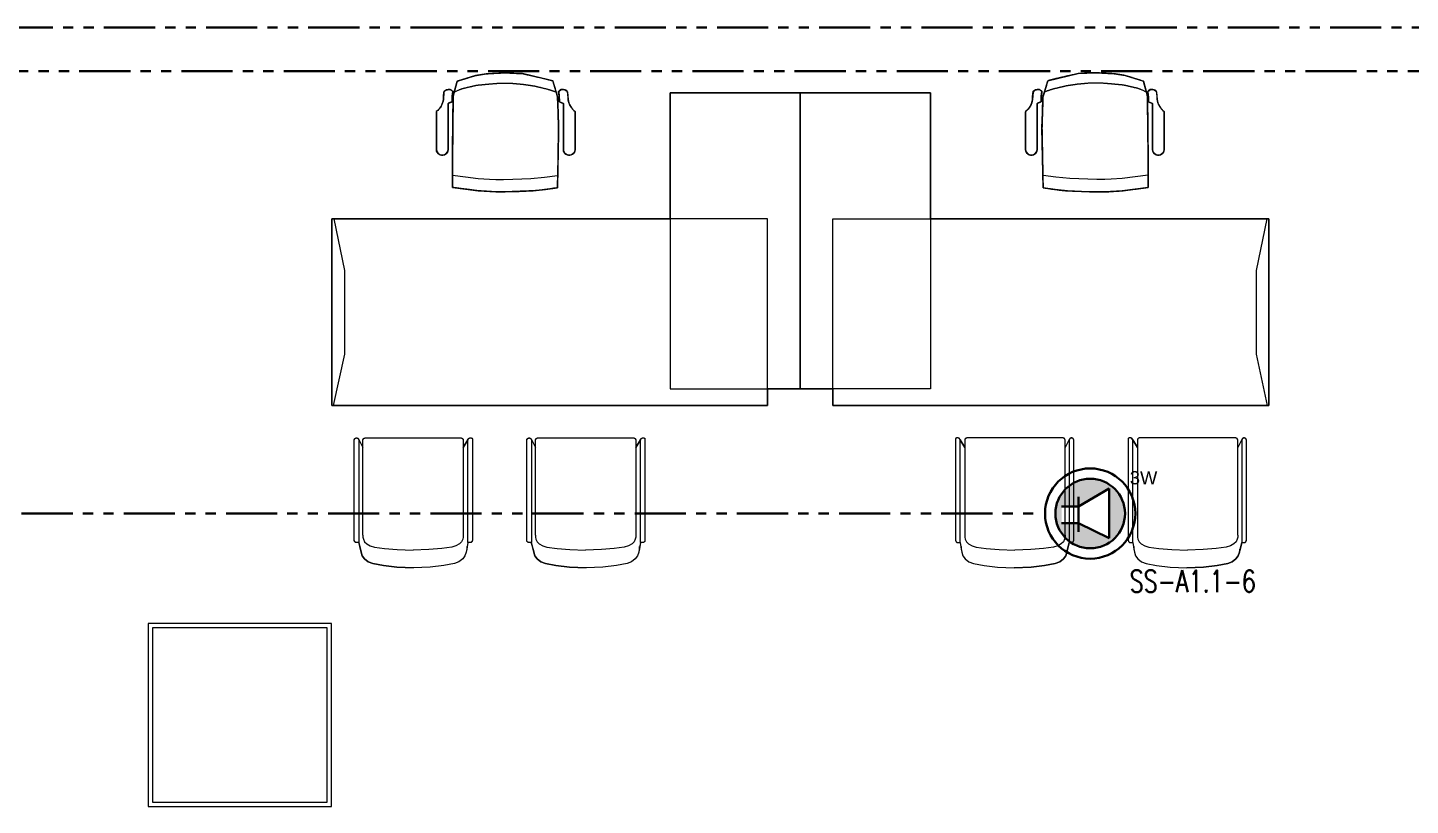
# Model space of a CAD drawing. Extents: x -1299 to 23780, y -3010 to 8106.
# Drawn here: x 2525 to 3159, y 2364 to 2721 of the extents above; entities that cross this region are included whole.
import ezdxf

# ---------------------------------------------------------------- set-up
doc = ezdxf.new("R2010")
doc.units = 0
doc.header["$LTSCALE"] = 25
doc.header["$MEASUREMENT"] = 0
doc.linetypes.add('PHANTOM2', pattern=[1.25, 0.625, -0.125, 0.125, -0.125, 0.125, -0.125])
doc.layers.get('0').update_dxf_attribs({"color": 9, "lineweight": 9})
for name, color, linetype, lineweight in [('01', 9, 'Continuous', 9), ('05', 9, 'Continuous', 9), ('10', 9, 'Continuous', 9), ('14', 9, 'Continuous', 9), ('40', 9, 'Continuous', 9), ('E-KABLO', 7, 'Continuous', 30), ('E-MESH TAVAN', 1, 'Continuous', 30), ('E-YAZI', 7, 'Continuous', 30), ('Seslendirme', 7, 'Continuous', 30)]:
    doc.layers.add(name, color=color, linetype=linetype, lineweight=lineweight)
doc.styles.add('Arial', font='arial.ttf', dxfattribs={"height": 2.5})
doc.styles.add('ILGAZ', font='txttw.shx')

# ---------------------------------------------------------------- blocks, each defined once
blk = doc.blocks.new('Group-32-1')
for p, q in [((384804.5516, 69159.371), (384804.573, 69159.3356)), ((384804.5731, 69159.3699), (384804.573, 69159.3694)), ((384804.573, 69159.3694), (384804.573, 69159.3689)), ((384804.573, 69159.3689), (384804.573, 69158.9239)), ((384804.5732, 69159.3709), (384804.5731, 69159.3704)), ((384804.5731, 69159.3704), (384804.5731, 69159.3699)), ((384804.5733, 69159.3713), (384804.5732, 69159.3709)), ((384804.5735, 69159.3718), (384804.5733, 69159.3713)), ((384804.5736, 69159.3723), (384804.5735, 69159.3718)), ((384804.5738, 69159.3727), (384804.5736, 69159.3723)), ((384804.574, 69159.3732), (384804.5738, 69159.3727)), ((384804.5742, 69159.3736), (384804.574, 69159.3732)), ((384804.5745, 69159.374), (384804.5742, 69159.3736)), ((384804.5747, 69159.3745), (384804.5745, 69159.374)), ((384804.575, 69159.3749), (384804.5747, 69159.3745)), ((384804.5753, 69159.3752), (384804.575, 69159.3749)), ((384804.5756, 69159.3756), (384804.5753, 69159.3752)), ((384804.576, 69159.376), (384804.5756, 69159.3756)), ((384804.5763, 69159.3763), (384804.576, 69159.376)), ((384804.5767, 69159.3766), (384804.5763, 69159.3763)), ((384804.5771, 69159.3769), (384804.5767, 69159.3766)), ((384804.5775, 69159.3772), (384804.5771, 69159.3769)), ((384804.5779, 69159.3775), (384804.5775, 69159.3772)), ((384804.5783, 69159.3777), (384804.5779, 69159.3775)), ((384804.5788, 69159.3779), (384804.5783, 69159.3777)), ((384804.5792, 69159.3781), (384804.5788, 69159.3779)), ((384804.5797, 69159.3783), (384804.5792, 69159.3781)), ((384804.5801, 69159.3785), (384804.5797, 69159.3783)), ((384804.5806, 69159.3786), (384804.5801, 69159.3785)), ((384804.5811, 69159.3787), (384804.5806, 69159.3786)), ((384804.5816, 69159.3788), (384804.5811, 69159.3787)), ((384804.5821, 69159.3789), (384804.5816, 69159.3788)), ((384804.5825, 69159.3789), (384804.5821, 69159.3789)), ((384804.583, 69159.3789), (384804.5825, 69159.3789)), ((384805.023, 69159.3789), (384804.583, 69159.3789)), ((384805.0235, 69159.3789), (384805.023, 69159.3789)), ((384805.024, 69159.3789), (384805.0235, 69159.3789)), ((384805.0245, 69159.3788), (384805.024, 69159.3789)), ((384805.0249, 69159.3787), (384805.0245, 69159.3788)), ((384805.0254, 69159.3786), (384805.0249, 69159.3787)), ((384805.0259, 69159.3785), (384805.0254, 69159.3786)), ((384805.0264, 69159.3783), (384805.0259, 69159.3785)), ((384805.0268, 69159.3781), (384805.0264, 69159.3783)), ((384805.0273, 69159.3779), (384805.0268, 69159.3781)), ((384805.0277, 69159.3777), (384805.0273, 69159.3779)), ((384805.0281, 69159.3775), (384805.0277, 69159.3777)), ((384805.0285, 69159.3772), (384805.0281, 69159.3775)), ((384805.029, 69159.3769), (384805.0285, 69159.3772)), ((384805.0293, 69159.3766), (384805.029, 69159.3769)), ((384805.0297, 69159.3763), (384805.0293, 69159.3766)), ((384805.0301, 69159.376), (384805.0297, 69159.3763)), ((384805.0304, 69159.3756), (384805.0301, 69159.376)), ((384805.0307, 69159.3752), (384805.0304, 69159.3756)), ((384805.031, 69159.3749), (384805.0307, 69159.3752)), ((384805.0313, 69159.3745), (384805.031, 69159.3749)), ((384805.0316, 69159.374), (384805.0313, 69159.3745)), ((384805.0318, 69159.3736), (384805.0316, 69159.374)), ((384805.032, 69159.3732), (384805.0318, 69159.3736)), ((384805.0322, 69159.3727), (384805.032, 69159.3732)), ((384805.0324, 69159.3723), (384805.0322, 69159.3727)), ((384805.0326, 69159.3718), (384805.0324, 69159.3723)), ((384805.0327, 69159.3713), (384805.0326, 69159.3718)), ((384805.0328, 69159.3709), (384805.0327, 69159.3713)), ((384805.0329, 69159.3704), (384805.0328, 69159.3709)), ((384805.0329, 69159.3699), (384805.0329, 69159.3704)), ((384805.033, 69159.3694), (384805.0329, 69159.3699)), ((384805.0521, 69159.3725), (384805.033, 69159.3345)), ((384805.033, 69159.3689), (384805.033, 69159.3694)), ((384805.033, 69158.9322), (384805.033, 69159.3689)), ((384805.033, 69158.9322), (384805.033, 69158.9322)), ((384804.5516, 69158.8992), (384804.558, 69158.8616)), ((384805.0524, 69158.8992), (384805.0423, 69158.8616))]:
    blk.add_line(p, q)
at = {"flags": 128}
for points in [[(384804.5309, 69158.9092), (384804.5309, 69158.9087), (384804.531, 69158.9082), (384804.531, 69158.9077), (384804.5311, 69158.9072), (384804.5312, 69158.9068), (384804.5314, 69158.9063), (384804.5315, 69158.9058), (384804.5317, 69158.9054), (384804.5319, 69158.9049), (384804.5321, 69158.9045), (384804.5324, 69158.904), (384804.5326, 69158.9036), (384804.5329, 69158.9032), (384804.5332, 69158.9028), (384804.5335, 69158.9025), (384804.5339, 69158.9021), (384804.5342, 69158.9018), (384804.5346, 69158.9015), (384804.535, 69158.9012), (384804.5354, 69158.9009), (384804.5358, 69158.9006), (384804.5362, 69158.9004), (384804.5367, 69158.9001), (384804.5371, 69158.8999), (384804.5376, 69158.8998), (384804.538, 69158.8996), (384804.5385, 69158.8995), (384804.539, 69158.8994), (384804.5395, 69158.8993), (384804.54, 69158.8992), (384804.5404, 69158.8992), (384804.5409, 69158.8992), (384804.5516, 69158.8992), (384804.5516, 69159.3689), (384804.5516, 69159.3694), (384804.5516, 69159.3699), (384804.5515, 69159.3704), (384804.5515, 69159.3709), (384804.5513, 69159.3713), (384804.5512, 69159.3718), (384804.5511, 69159.3723), (384804.5509, 69159.3727), (384804.5507, 69159.3732), (384804.5505, 69159.3736), (384804.5502, 69159.374), (384804.55, 69159.3745), (384804.5497, 69159.3749), (384804.5494, 69159.3752), (384804.5491, 69159.3756), (384804.5487, 69159.376), (384804.5484, 69159.3763), (384804.548, 69159.3766), (384804.5476, 69159.3769), (384804.5472, 69159.3772), (384804.5468, 69159.3775), (384804.5464, 69159.3777), (384804.5459, 69159.3779), (384804.5455, 69159.3781), (384804.545, 69159.3783), (384804.5445, 69159.3785), (384804.5441, 69159.3786), (384804.5436, 69159.3787), (384804.5431, 69159.3788), (384804.5426, 69159.3789), (384804.5421, 69159.3789), (384804.5416, 69159.3789), (384804.5359, 69159.3789), (384804.5357, 69159.3789), (384804.5354, 69159.3789), (384804.5352, 69159.3788), (384804.535, 69159.3788), (384804.5347, 69159.3788), (384804.5345, 69159.3787), (384804.5343, 69159.3786), (384804.534, 69159.3785), (384804.5338, 69159.3784), (384804.5336, 69159.3783), (384804.5334, 69159.3782), (384804.5332, 69159.3781), (384804.533, 69159.3779), (384804.5328, 69159.3778), (384804.5326, 69159.3776), (384804.5324, 69159.3774), (384804.5322, 69159.3773), (384804.5321, 69159.3771), (384804.5319, 69159.3769), (384804.5318, 69159.3767), (384804.5316, 69159.3765), (384804.5315, 69159.3763), (384804.5314, 69159.376), (384804.5313, 69159.3758), (384804.5312, 69159.3756), (384804.5312, 69159.3754), (384804.5311, 69159.3751), (384804.531, 69159.3749), (384804.531, 69159.3746), (384804.531, 69159.3744), (384804.5309, 69159.3741), (384804.5309, 69159.3739), (384804.5309, 69158.9092)], [(384805.0521, 69158.8992), (384805.0628, 69158.8992), (384805.0633, 69158.8992), (384805.0638, 69158.8992), (384805.0642, 69158.8993), (384805.0647, 69158.8994), (384805.0652, 69158.8995), (384805.0657, 69158.8996), (384805.0661, 69158.8998), (384805.0666, 69158.8999), (384805.0671, 69158.9001), (384805.0675, 69158.9004), (384805.0679, 69158.9006), (384805.0683, 69158.9009), (384805.0687, 69158.9012), (384805.0691, 69158.9015), (384805.0695, 69158.9018), (384805.0698, 69158.9021), (384805.0702, 69158.9025), (384805.0705, 69158.9028), (384805.0708, 69158.9032), (384805.0711, 69158.9036), (384805.0714, 69158.904), (384805.0716, 69158.9045), (384805.0718, 69158.9049), (384805.072, 69158.9054), (384805.0722, 69158.9058), (384805.0723, 69158.9063), (384805.0725, 69158.9068), (384805.0726, 69158.9072), (384805.0727, 69158.9077), (384805.0727, 69158.9082), (384805.0728, 69158.9087), (384805.0728, 69158.9092), (384805.0728, 69159.3689), (384805.0728, 69159.3694), (384805.0727, 69159.3699), (384805.0727, 69159.3704), (384805.0726, 69159.3709), (384805.0725, 69159.3713), (384805.0723, 69159.3718), (384805.0722, 69159.3723), (384805.072, 69159.3727), (384805.0718, 69159.3732), (384805.0716, 69159.3736), (384805.0714, 69159.374), (384805.0711, 69159.3745), (384805.0708, 69159.3749), (384805.0705, 69159.3752), (384805.0702, 69159.3756), (384805.0698, 69159.376), (384805.0695, 69159.3763), (384805.0691, 69159.3766), (384805.0687, 69159.3769), (384805.0683, 69159.3772), (384805.0679, 69159.3775), (384805.0675, 69159.3777), (384805.0671, 69159.3779), (384805.0666, 69159.3781), (384805.0661, 69159.3783), (384805.0657, 69159.3785), (384805.0652, 69159.3786), (384805.0647, 69159.3787), (384805.0642, 69159.3788), (384805.0638, 69159.3789), (384805.0633, 69159.3789), (384805.0628, 69159.3789), (384805.0621, 69159.3789), (384805.0616, 69159.3789), (384805.0611, 69159.3789), (384805.0606, 69159.3788), (384805.0601, 69159.3787), (384805.0596, 69159.3786), (384805.0592, 69159.3785), (384805.0587, 69159.3783), (384805.0582, 69159.3781), (384805.0578, 69159.3779), (384805.0574, 69159.3777), (384805.0569, 69159.3775), (384805.0565, 69159.3772), (384805.0561, 69159.3769), (384805.0557, 69159.3766), (384805.0554, 69159.3763), (384805.055, 69159.376), (384805.0547, 69159.3756), (384805.0543, 69159.3752), (384805.054, 69159.3749), (384805.0538, 69159.3745), (384805.0535, 69159.374), (384805.0533, 69159.3736), (384805.053, 69159.3732), (384805.0528, 69159.3727), (384805.0527, 69159.3723), (384805.0525, 69159.3718), (384805.0524, 69159.3713), (384805.0523, 69159.3709), (384805.0522, 69159.3704), (384805.0521, 69159.3699), (384805.0521, 69159.3694), (384805.0521, 69159.3689), (384805.0521, 69158.8992)]]:
    blk.add_lwpolyline(points, close=True, dxfattribs=at)
for points in [[(384804.5309, 69158.9092, 0.414214), (384804.5409, 69158.8992), (384804.5516, 69158.8992), (384804.5516, 69159.3689, 0.414214), (384804.5416, 69159.3789), (384804.5359, 69159.3789, 0.414214), (384804.5309, 69159.3739)], [(384805.0521, 69158.8992), (384805.0628, 69158.8992, 0.414214), (384805.0728, 69158.9092), (384805.0728, 69159.3689, 0.414214), (384805.0628, 69159.3789), (384805.0621, 69159.3789, 0.414214), (384805.0521, 69159.3689)]]:
    blk.add_lwpolyline(points, format="xyb", close=True, dxfattribs=at)
blk.add_lwpolyline([(384805.033, 69158.9322), (384805.033, 69159.3689, 0.414214), (384805.023, 69159.3789), (384804.583, 69159.3789, 0.414214), (384804.573, 69159.3689), (384804.573, 69158.9239), (384804.5738, 69158.9202)], format="xyb", dxfattribs=at)
for points in [[(384804.573, 69158.9322), (384804.573, 69158.9239), (384804.5752, 69158.9142), (384804.5804, 69158.903), (384804.5903, 69158.8926), (384804.6064, 69158.8839), (384804.6258, 69158.8783), (384804.6716, 69158.8721), (384804.7307, 69158.8665), (384804.803, 69158.8644)], [(384805.033, 69158.9322), (384805.033, 69158.9239), (384805.0308, 69158.9142), (384805.0256, 69158.903), (384805.0157, 69158.8926), (384804.9996, 69158.8839), (384804.9803, 69158.8783), (384804.9344, 69158.8721), (384804.8753, 69158.8665), (384804.803, 69158.8644)], [(384804.5569, 69158.8806), (384804.5569, 69158.8686), (384804.5592, 69158.8546), (384804.5647, 69158.8386), (384804.5752, 69158.8236), (384804.5922, 69158.8111), (384804.6127, 69158.8031), (384804.6612, 69158.7941), (384804.7237, 69158.7861), (384804.8002, 69158.7831)], [(384805.0434, 69158.8658), (384805.0434, 69158.8686), (384805.0412, 69158.8546), (384805.0357, 69158.8386), (384805.0252, 69158.8236), (384805.0082, 69158.8111), (384804.9877, 69158.8031), (384804.9392, 69158.7941), (384804.8767, 69158.7861), (384804.8002, 69158.7831)]]:
    blk.add_lwpolyline(points, dxfattribs=at)
at = {"layer": '40'}
blk.add_lwpolyline([(384805.023, 69159.3789), (384804.583, 69159.3789, 0.414214), (384804.573, 69159.3689), (384804.573, 69159.3366), (384804.573, 69159.3356), (384804.5516, 69159.371), (384804.551, 69159.3725, 0.309775), (384804.5416, 69159.3789), (384804.5359, 69159.3789, 0.413784), (384804.5309, 69159.3739), (384804.5309, 69158.9092, 0.414214), (384804.5409, 69158.8992), (384804.5516, 69158.8992), (384804.5569, 69158.8686), (384804.5592, 69158.8546), (384804.5647, 69158.8386), (384804.5752, 69158.8236), (384804.5922, 69158.8111), (384804.6127, 69158.8031), (384804.6612, 69158.7941), (384804.7237, 69158.7861), (384804.8002, 69158.7831), (384804.8384, 69158.7846), (384804.8767, 69158.7861), (384804.9392, 69158.7941), (384804.9877, 69158.8031), (384805.0082, 69158.8111), (384805.0252, 69158.8236), (384805.0357, 69158.8386), (384805.0412, 69158.8546), (384805.0473, 69158.8804), (384805.0524, 69158.8992), (384805.0628, 69158.8992, 0.414214), (384805.0728, 69158.9092), (384805.0728, 69159.3689, 0.781144), (384805.0521, 69159.3725), (384805.033, 69159.3345), (384805.033, 69159.3689, 0.407263), (384805.0232, 69159.3789)], format="xyb", close=True, dxfattribs=at)
blk = doc.blocks.new('Group-258-1')
at = {"linetype": 'Continuous'}
for p, q in [((384800.0983, 69164.505), (384800.0936, 69164.5084)), ((384800.71, 69164.505), (384800.7146, 69164.5084)), ((384800.2257, 69164.3995), (384800.1668, 69164.4084)), ((384800.2892, 69164.3936), (384800.2257, 69164.3995)), ((384800.3717, 69164.3904), (384800.2892, 69164.3936)), ((384800.4137, 69164.389), (384800.3717, 69164.3904)), ((384800.4502, 69164.389), (384800.4137, 69164.389)), ((384800.4792, 69164.3908), (384800.4502, 69164.389)), ((384800.5299, 69164.394), (384800.4792, 69164.3908)), ((384800.5895, 69164.4019), (384800.5299, 69164.394)), ((384800.6491, 69164.4097), (384800.5895, 69164.4019))]:
    blk.add_line(p, q, dxfattribs=at)
at = {"linetype": 'Continuous', "flags": 128}
for points in [[(384800.0862, 69164.6997), (384800.0862, 69164.6409), (384800.0862, 69164.6409)], [(384800.722, 69164.6997), (384800.722, 69164.6409), (384800.722, 69164.6409)], [(384800.0862, 69164.6409), (384800.0862, 69164.5259), (384800.0862, 69164.6409)], [(384800.1395, 69164.5259), (384800.1395, 69164.6409), (384800.1395, 69164.6409)], [(384800.6687, 69164.5259), (384800.6687, 69164.6409), (384800.6687, 69164.6409)], [(384800.722, 69164.6409), (384800.722, 69164.5259), (384800.722, 69164.6409)], [(384800.0862, 69164.5259), (384800.0862, 69164.5259), (384800.087, 69164.52)], [(384800.0862, 69164.5259), (384800.087, 69164.52), (384800.087, 69164.52)], [(384800.087, 69164.52), (384800.087, 69164.52), (384800.0892, 69164.5143)], [(384800.087, 69164.52), (384800.0892, 69164.5143), (384800.0892, 69164.5143)], [(384800.0892, 69164.5143), (384800.0892, 69164.5143), (384800.0929, 69164.5094)], [(384800.0892, 69164.5143), (384800.0936, 69164.5084), (384800.0929, 69164.5094)], [(384800.0977, 69164.5054), (384800.0977, 69164.5054), (384800.1034, 69164.5026)], [(384800.0977, 69164.5054), (384800.1034, 69164.5026), (384800.1034, 69164.5026)], [(384800.1034, 69164.5026), (384800.1034, 69164.5026), (384800.1096, 69164.5011)], [(384800.1034, 69164.5026), (384800.1096, 69164.5011), (384800.1096, 69164.5011)], [(384800.1096, 69164.5011), (384800.1096, 69164.5011), (384800.1161, 69164.5011)], [(384800.1096, 69164.5011), (384800.1161, 69164.5011), (384800.1161, 69164.5011)], [(384800.1161, 69164.5011), (384800.1161, 69164.5011), (384800.1223, 69164.5026)], [(384800.1161, 69164.5011), (384800.1223, 69164.5026), (384800.1223, 69164.5026)], [(384800.1223, 69164.5026), (384800.1223, 69164.5026), (384800.128, 69164.5054)], [(384800.1223, 69164.5026), (384800.128, 69164.5054), (384800.128, 69164.5054)], [(384800.128, 69164.5054), (384800.128, 69164.5054), (384800.1328, 69164.5094)], [(384800.128, 69164.5054), (384800.1328, 69164.5094), (384800.1328, 69164.5094)], [(384800.1328, 69164.5094), (384800.1328, 69164.5094), (384800.1365, 69164.5143)], [(384800.1328, 69164.5094), (384800.1365, 69164.5143), (384800.1365, 69164.5143)], [(384800.1365, 69164.5143), (384800.1365, 69164.5143), (384800.1387, 69164.52)], [(384800.1365, 69164.5143), (384800.1387, 69164.52), (384800.1387, 69164.52)], [(384800.1387, 69164.52), (384800.1387, 69164.52), (384800.1395, 69164.5259)], [(384800.1387, 69164.52), (384800.1395, 69164.5259), (384800.1395, 69164.5259)], [(384800.6695, 69164.52), (384800.6695, 69164.52), (384800.6687, 69164.5259)], [(384800.6695, 69164.52), (384800.6687, 69164.5259), (384800.6687, 69164.5259)], [(384800.6718, 69164.5143), (384800.6718, 69164.5143), (384800.6695, 69164.52)], [(384800.6718, 69164.5143), (384800.6695, 69164.52), (384800.6695, 69164.52)], [(384800.6754, 69164.5094), (384800.6754, 69164.5094), (384800.6718, 69164.5143)], [(384800.6754, 69164.5094), (384800.6718, 69164.5143), (384800.6718, 69164.5143)], [(384800.6802, 69164.5054), (384800.6802, 69164.5054), (384800.6754, 69164.5094)], [(384800.6802, 69164.5054), (384800.6754, 69164.5094), (384800.6754, 69164.5094)], [(384800.6859, 69164.5026), (384800.6859, 69164.5026), (384800.6802, 69164.5054)], [(384800.6859, 69164.5026), (384800.6802, 69164.5054), (384800.6802, 69164.5054)], [(384800.6922, 69164.5011), (384800.6922, 69164.5011), (384800.6859, 69164.5026)], [(384800.6922, 69164.5011), (384800.6859, 69164.5026), (384800.6859, 69164.5026)], [(384800.6986, 69164.5011), (384800.6986, 69164.5011), (384800.6922, 69164.5011)], [(384800.6986, 69164.5011), (384800.6922, 69164.5011), (384800.6922, 69164.5011)], [(384800.7048, 69164.5026), (384800.7048, 69164.5026), (384800.6986, 69164.5011)], [(384800.7048, 69164.5026), (384800.6986, 69164.5011), (384800.6986, 69164.5011)], [(384800.7105, 69164.5054), (384800.7105, 69164.5054), (384800.7048, 69164.5026)], [(384800.7105, 69164.5054), (384800.7048, 69164.5026), (384800.7048, 69164.5026)], [(384800.719, 69164.5143), (384800.7146, 69164.5084), (384800.7153, 69164.5094)], [(384800.719, 69164.5143), (384800.719, 69164.5143), (384800.7153, 69164.5094)], [(384800.7213, 69164.52), (384800.7213, 69164.52), (384800.719, 69164.5143)], [(384800.7213, 69164.52), (384800.719, 69164.5143), (384800.719, 69164.5143)], [(384800.722, 69164.5259), (384800.722, 69164.5259), (384800.7213, 69164.52)], [(384800.722, 69164.5259), (384800.7213, 69164.52), (384800.7213, 69164.52)]]:
    blk.add_lwpolyline(points, close=True, dxfattribs=at)
at = {"linetype": 'Continuous'}
for points in [[(384800.4074, 69164.8792), (384800.3673, 69164.8772), (384800.3272, 69164.8751)], [(384800.4932, 69164.8746), (384800.4503, 69164.8769), (384800.4074, 69164.8792)], [(384800.1886, 69164.8426), (384800.1775, 69164.8055), (384800.1663, 69164.7685)], [(384800.2312, 69164.8536), (384800.2099, 69164.8481), (384800.1886, 69164.8426)], [(384800.2746, 69164.8191), (384800.2429, 69164.8115), (384800.2113, 69164.8039)], [(384800.3272, 69164.8751), (384800.2792, 69164.8644), (384800.2312, 69164.8536)], [(384800.3252, 69164.8264), (384800.2999, 69164.8227), (384800.2746, 69164.8191)], [(384800.3841, 69164.8318), (384800.3546, 69164.8291), (384800.3252, 69164.8264)], [(384800.4307, 69164.8318), (384800.4074, 69164.8318), (384800.3841, 69164.8318)], [(384800.4872, 69164.8271), (384800.4589, 69164.8295), (384800.4307, 69164.8318)], [(384800.5356, 69164.8225), (384800.5114, 69164.8248), (384800.4872, 69164.8271)], [(384800.5432, 69164.8666), (384800.5182, 69164.8706), (384800.4932, 69164.8746)], [(384800.5919, 69164.8096), (384800.5638, 69164.8161), (384800.5356, 69164.8225)], [(384800.6271, 69164.8405), (384800.5851, 69164.8535), (384800.5432, 69164.8666)], [(384800.6454, 69164.7717), (384800.6363, 69164.8061), (384800.6271, 69164.8405)], [(384800.0854, 69164.7011), (384800.1126, 69164.7212), (384800.1182, 69164.7571)], [(384800.1182, 69164.7571), (384800.1184, 69164.788), (384800.1261, 69164.8013), (384800.1481, 69164.8026)], [(384800.1481, 69164.8026), (384800.1523, 69164.8031), (384800.1616, 69164.7937)], [(384800.1585, 69164.7715), (384800.1583, 69164.7588), (384800.158, 69164.7461)], [(384800.1616, 69164.7937), (384800.1601, 69164.7826), (384800.1585, 69164.7715)], [(384800.1663, 69164.7685), (384800.1639, 69164.6975), (384800.1616, 69164.6266)], [(384800.2113, 69164.8039), (384800.1911, 69164.7972), (384800.1708, 69164.7905)], [(384800.637, 69164.7924), (384800.6046, 69164.8075), (384800.5919, 69164.8096)], [(384800.6491, 69164.4746), (384800.6472, 69164.6232), (384800.6454, 69164.7717)], [(384800.6601, 69164.8026), (384800.656, 69164.8031), (384800.6466, 69164.7937)], [(384800.6466, 69164.7937), (384800.6482, 69164.7826), (384800.6497, 69164.7715)], [(384800.6497, 69164.7715), (384800.65, 69164.7588), (384800.6502, 69164.7461)], [(384800.69, 69164.7571), (384800.6898, 69164.788), (384800.6822, 69164.8013), (384800.6601, 69164.8026)], [(384800.7229, 69164.7011), (384800.6957, 69164.7212), (384800.69, 69164.7571)], [(384800.158, 69164.7461), (384800.1488, 69164.7423), (384800.1395, 69164.7385)], [(384800.1395, 69164.7385), (384800.1395, 69164.6897), (384800.1395, 69164.6409)], [(384800.6502, 69164.7461), (384800.6595, 69164.7423), (384800.6687, 69164.7385)], [(384800.6687, 69164.7385), (384800.6687, 69164.6897), (384800.6687, 69164.6409)], [(384800.1616, 69164.6266), (384800.1642, 69164.4892), (384800.1668, 69164.3518)], [(384800.6491, 69164.3531), (384800.6491, 69164.4138), (384800.6491, 69164.4746)], [(384800.1668, 69164.3518), (384800.2302, 69164.3409), (384800.278, 69164.3374)], [(384800.278, 69164.3374), (384800.3427, 69164.3349), (384800.4074, 69164.3324)], [(384800.4074, 69164.3324), (384800.4288, 69164.3324), (384800.4502, 69164.3324)], [(384800.4502, 69164.3324), (384800.4901, 69164.3349), (384800.5299, 69164.3374)], [(384800.5299, 69164.3374), (384800.5895, 69164.3452), (384800.6491, 69164.3531)]]:
    blk.add_open_spline(points, degree=2, dxfattribs=at)
at = {"layer": '40'}
blk.add_lwpolyline([(384800.6491, 69164.3531), (384800.5895, 69164.3452), (384800.5299, 69164.3374), (384800.4502, 69164.3324), (384800.4074, 69164.3324), (384800.3427, 69164.3349), (384800.278, 69164.3374), (384800.2222, 69164.3433), (384800.1668, 69164.3518), (384800.1642, 69164.4892), (384800.1616, 69164.6266), (384800.1639, 69164.6975), (384800.1663, 69164.7685), (384800.1732, 69164.7913), (384800.1886, 69164.8426), (384800.3272, 69164.8751), (384800.4074, 69164.8792), (384800.4932, 69164.8746), (384800.5432, 69164.8666), (384800.6271, 69164.8405), (384800.6454, 69164.7717), (384800.6472, 69164.6232), (384800.6491, 69164.4746), (384800.6491, 69164.4097)], close=True, dxfattribs=at)
for points in [[(384800.1395, 69164.7385), (384800.158, 69164.7461), (384800.1583, 69164.7588), (384800.1585, 69164.7715), (384800.1616, 69164.7937), (384800.1481, 69164.8026, 0.293897), (384800.1206, 69164.7899), (384800.1182, 69164.7571, -0.205), (384800.0854, 69164.7011), (384800.0862, 69164.6997), (384800.0862, 69164.5259, 0.937941), (384800.1395, 69164.5259)], [(384800.6687, 69164.7385), (384800.6502, 69164.7461), (384800.65, 69164.7588), (384800.6497, 69164.7715), (384800.6466, 69164.7937), (384800.6601, 69164.8026, -0.293897), (384800.6877, 69164.7899), (384800.69, 69164.7571, 0.205), (384800.7229, 69164.7011), (384800.722, 69164.6997), (384800.722, 69164.5259, -0.937941), (384800.6687, 69164.5259)]]:
    blk.add_lwpolyline(points, format="xyb", close=True, dxfattribs=at)
blk = doc.blocks.new('Group-8-1')
for p, q in [((384791.7973, 69160.1985), (384791.7973, 69159.4172)), ((384791.7973, 69159.4172), (384792.2453, 69159.4172))]:
    blk.add_line(p, q)
blk.add_lwpolyline([(384792.395, 69160.776), (384792.395, 69159.4172), (384792.2453, 69159.4172), (384792.2453, 69159.3415), (384790.2453, 69159.3415), (384790.2453, 69160.1981), (384791.7973, 69160.1985), (384791.7973, 69160.776)], close=True)
at = {"flags": 128}
for points in [[(384792.2453, 69159.4172), (384792.395, 69159.4172), (384792.395, 69160.776), (384791.7973, 69160.776), (384791.7973, 69160.1985)], [(384790.2457, 69160.1985), (384790.2547, 69160.1985), (384790.3041, 69159.9608), (384790.3041, 69159.5776), (384790.2526, 69159.3415), (384790.2453, 69159.3415), (384790.2453, 69160.1981)]]:
    blk.add_lwpolyline(points, dxfattribs=at)
for points in [[(384792.2453, 69160.1985), (384790.2453, 69160.1985), (384790.2453, 69159.3415), (384792.2453, 69159.3415), (384792.2453, 69160.1985)], [(384792.2453, 69160.1985), (384790.2453, 69160.1985), (384790.2453, 69159.3415), (384792.2453, 69159.3415)]]:
    blk.add_lwpolyline(points, close=True, dxfattribs=at)
blk = doc.blocks.new('Group-19-11')
at = {"color": 7, "extrusion": (0, 0, -1), "zscale": -1}
for name, p in [('Group-258-1', (-384801.2026, -69165.6592)), ('Group-32-1', (-384805.1762, -69161.835)), ('Group-32-1', (-384805.968, -69161.835))]:
    blk.add_blockref(name, p, dxfattribs=at)
blk.add_blockref('Group-8-1', (-384790.2453, -69161.6485))
blk = doc.blocks.new('p-kolon_80x80')
blk.add_lwpolyline([(-40, -40), (40, -40), (40, 40), (-40, 40)], close=True)
blk = doc.blocks.new('p-zemin kat')
at = {"layer": '14'}
blk.add_lwpolyline([(2580.5, 2363), (2664.5, 2363), (2664.5, 2447), (2580.5, 2447)], close=True, dxfattribs=at)
at = {"layer": '01'}
blk.add_blockref('p-kolon_80x80', (2622.5, 2405), dxfattribs=at)
blk = doc.blocks.new('100_3W ACİL ANONS İÇİN HOPARLÖR (SARKIT) (YANGINA DAYANIKLI)')
at = {"layer": 'Seslendirme'}
h = blk.add_hatch(color=3, dxfattribs=at)
h.paths.add_polyline_path([(-5215.67, 3851.7, 1), (-5183.75, 3851.7, 1)])
h.paths.add_polyline_path([(-5191.09, 3863.14), (-5191.09, 3840.4), (-5205.13, 3847.3), (-5212.81, 3847.3), (-5212.81, 3854.95), (-5205.13, 3854.95)], flags=16)
at = {"layer": 'E-YAZI', "color": 3, "linetype": 'Continuous', "ltscale": 100}
blk.add_circle((-5199.71, 3851.7, 0), 20.71, dxfattribs=at)
at = {"layer": 'Seslendirme', "color": 3}
for p, q in [((-5205.13, 3854.95, 0), (-5191.09, 3863.14, 0)), ((-5191.09, 3863.14, 452.52), (-5191.09, 3840.4, 452.52)), ((-5205.13, 3859.31, 0), (-5205.13, 3843.34, 0)), ((-5212.81, 3854.95, 0), (-5205.13, 3854.95, 0)), ((-5205.13, 3847.3, 0), (-5212.81, 3847.3, 0)), ((-5191.09, 3840.4, 0), (-5205.13, 3847.3, 0))]:
    blk.add_line(p, q, dxfattribs=at)
blk.add_circle((-5199.71, 3851.7, 0), 15.96, dxfattribs=at)
at = {"color": 3, "insert": (-5181.55, 3871.14, 0), "char_height": 6.034, "attachment_point": 1, "style": 'Arial'}
blk.add_mtext_dynamic_manual_height_columns('3W', width=27.142, gutter_width=12.5, heights=[0], dxfattribs=at)

msp = doc.modelspace()

# ---------------------------------------------------------------- linework, layer by layer
at = {"layer": 'E-KABLO', "color": 6, "linetype": 'PHANTOM2', "ltscale": 1.5}
for p, q in [((2185.16, 2720.5), (3258.16, 2720.5)), ((1986.37, 2700.6), (3239.37, 2700.6))]:
    msp.add_line(p, q, dxfattribs=at)
at = {"layer": 'E-KABLO', "color": 5, "linetype": 'PHANTOM2', "ltscale": 1.5}
msp.add_line((2334.91, 2497.5), (2990.29, 2497.5), dxfattribs=at)

# ---------------------------------------------------------------- block references
at = {"layer": '05', "color": 7, "yscale": 100, "zscale": 100}
for p, xscale in [((2664.64, 2777.79), 100), ((3094.58, 2777.79), -100)]:
    msp.add_blockref('Group-19-11', p, dxfattribs=dict(at, xscale=xscale))
at = {"layer": '10'}
msp.add_blockref('p-zemin kat', (0, 0), dxfattribs=at)
at = {"layer": 'E-MESH TAVAN', "color": 6, "linetype": 'PHANTOM2'}
msp.add_blockref('100_3W ACİL ANONS İÇİN HOPARLÖR (SARKIT) (YANGINA DAYANIKLI)', (8212.32, -1354.2, 0), dxfattribs=at)

# ---------------------------------------------------------------- texts
at = {"layer": 'E-YAZI', "color": 3, "style": 'ILGAZ', "width": 0.75}
msp.add_text('SS-A1.1-6', height=10, dxfattribs=at).set_placement((3030.73, 2461.46))

doc.saveas('drawing.dxf')
